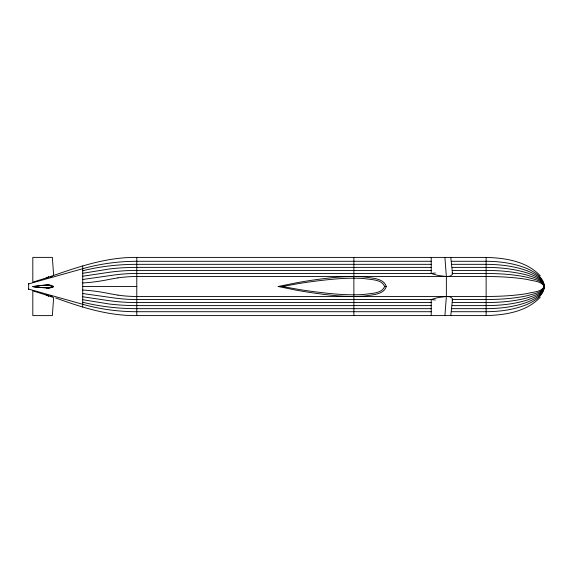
<?xml version="1.0" encoding="UTF-8"?>
<svg xmlns="http://www.w3.org/2000/svg" width="573" height="573" viewBox="0 0 573 573"><rect width="100%" height="100%" fill="white"/><g stroke="black" fill="none" stroke-linecap="round" stroke-linejoin="round"><path stroke-width="0.86" d="M444.913 315.616L446.367 296.485L446.367 276.515L444.913 257.384M451.338 261.288L486.126 261.288C500.114 261.388 514.31 263.251 527.296 268.673C534.745 272.053 543.841 277.353 544.35 286.5C543.841 295.647 534.745 300.947 527.296 304.327C514.31 309.749 500.114 311.612 486.126 311.712L451.338 311.712M450.772 315.616L452.534 299.264A1.891 1.776 0 0 0 452.355 298.569L450.693 297.194A6.196 5.823 0 0 0 450.034 296.95L449.597 296.828A13.107 12.327 0 0 0 446.367 296.506M451.338 264.332L486.126 264.332C500.05 264.432 514.153 266.015 527.296 270.828C534.287 273.751 543.576 277.884 544.35 286.5C543.576 295.116 534.287 299.249 527.296 302.172C514.153 306.985 500.05 308.568 486.126 308.668L451.338 308.668M386.309 286.5C383.695 294.88 372.049 294.68 364.901 296.019C347.131 297.43 329.325 295.231 311.748 292.731A502.571 502.571 0 0 1 295.747 290.067L278.184 286.5L295.747 282.933A502.571 502.571 0 0 1 311.748 280.269C329.325 277.769 347.131 275.57 364.901 276.981C372.049 278.32 383.695 278.12 386.309 286.5L384.648 286.5C381.675 293.892 370.996 293.154 364.385 294.436C347.589 295.604 330.757 293.777 314.104 291.693A535.003 535.003 0 0 1 298.956 289.472L282.339 286.5L278.184 286.5M452.169 267.383L486.126 267.383C500 267.469 514.01 268.794 527.296 272.977C533.835 275.52 543.211 278.442 544.35 286.5C543.211 294.558 533.835 297.48 527.296 300.023C514.01 304.206 500 305.531 486.126 305.617L452.169 305.617M452.169 270.427L486.126 270.427C499.957 270.506 513.888 271.595 527.296 275.133C533.413 277.353 542.724 279.072 544.35 286.5C542.724 293.928 533.413 295.647 527.296 297.867C513.888 301.405 499.957 302.494 486.126 302.573L452.169 302.573M451.904 272.977L452.527 273.471L486.126 273.471C499.921 273.543 513.78 274.403 527.296 277.289C533.069 279.244 542.087 279.825 544.35 286.5C542.087 293.175 533.069 293.756 527.296 295.711C513.78 298.597 499.921 299.457 486.126 299.529L452.527 299.529L451.904 300.023M53.64 286.5L52.902 287.295L50.331 287.882A26.272 24.804 80.6 0 1 48.884 287.99L48.569 288.011A41.106 38.642 65.2 0 1 46.255 288.047L32.811 286.5L46.255 284.982A41.106 38.642 -65.2 0 1 48.569 284.96L48.891 285.003A26.902 25.413 -85.2 0 1 49.901 285.067C62.951 287.968 33.506 288.276 32.811 286.5C39.05 286.221 46.628 283.556 52.358 286.5M136.782 276.515L486.126 276.515C499.892 276.573 513.695 277.217 527.296 279.445C532.84 281.135 541.284 280.791 544.35 286.5C541.284 292.209 532.84 291.865 527.296 293.555C513.695 295.783 499.892 296.427 486.126 296.485L136.782 296.485M540.26 297.208C526.601 311.834 505.214 315.05 486.126 315.594L136.782 315.594C108.741 315.959 81.731 307.45 55.681 297.939M540.26 275.792C526.601 261.166 505.214 257.95 486.126 257.406L136.782 257.406C108.763 257.012 81.839 265.671 55.681 274.746L49.901 276.702M46.255 277.934L32.811 282.167L32.811 257.384L52.358 257.384L53.64 275.398M28.65 283.914L82.713 268.701A174.958 151.516 0 0 1 136.782 261.288L431.505 261.288M82.713 273.292L109.414 268.966A113.812 53.654 0 0 1 136.782 267.376L431.505 267.383M282.339 286.5L298.956 283.528A535.003 535.003 0 0 1 314.104 281.307C330.757 279.223 347.589 277.396 364.385 278.564C370.996 279.846 381.675 279.108 384.648 286.5M82.713 276.229L109.414 272.261A91.157 39.086 0 0 1 136.782 270.406L431.505 270.427M117.938 277.862L109.414 279.359A199.282 189.806 83.9 0 1 82.72 282.955M82.713 279.474L114.521 274.976A78.286 35.727 0 0 1 136.782 273.457L431.225 273.471L435.38 273.006M446.367 296.485L438.674 297.473A65.537 61.626 0 0 0 431.225 299.529L136.782 299.529A78.286 35.727 0 0 1 114.528 298.017L82.713 293.526M431.505 264.332L136.782 264.332A149.918 93.951 0 0 0 109.414 265.915A198.867 178.425 10.3 0 0 82.713 270.757M82.713 286.5L136.782 286.5M431.505 302.573L136.782 302.573A91.157 39.086 0 0 1 109.422 300.725L82.713 296.771M431.505 305.617L136.782 305.617A113.812 53.654 0 0 1 109.414 304.027L82.713 299.708M431.505 308.668L136.782 308.668A149.918 93.951 0 0 1 109.414 307.085A198.867 178.425 -10.3 0 1 82.713 302.243M431.505 311.712L136.782 311.712A174.958 151.516 0 0 1 82.713 304.299L28.65 289.086M446.367 276.515L438.674 275.527A65.537 61.626 0 0 1 431.225 273.471L431.225 257.384M435.38 299.994L431.225 299.529L431.225 315.616M117.938 295.138L109.414 293.641A199.282 189.806 -83.9 0 0 82.72 290.045M46.255 295.066L32.811 290.833L32.811 315.616L52.358 315.616L53.64 297.602L49.901 296.298M450.772 257.384L452.534 273.736A1.891 1.776 0 0 1 452.355 274.431L450.693 275.806A6.196 5.823 0 0 1 450.034 276.05L449.819 276.114A12.764 12.004 0 0 1 446.367 276.494M486.126 257.406L486.126 315.594M353.87 257.406L353.87 315.594M136.782 257.406L136.782 315.594M82.713 265.965L82.713 307.035M28.65 283.52L28.65 289.48M136.782 296.492A73.724 39.809 0 0 1 117.945 295.131M117.945 277.869A73.724 39.809 0 0 1 136.782 276.508M48.648 277.311A41.106 6.196 -18.2 0 1 46.27 278.091M52.186 276.494A26.272 1.418 -19 0 1 49.837 277.318M49.514 287.961A26.902 25.413 85.2 0 1 48.891 288.011M46.27 294.909A41.106 6.196 18.2 0 1 48.648 295.689M49.837 295.682A26.272 1.418 19 0 1 52.186 296.506M48.368 296.141A26.902 0.745 19.1 0 1 49.056 296.377M46.234 295.231A41.106 5.88 18.2 0 1 48.483 295.976M49.056 276.623A26.902 0.745 -19.1 0 1 48.368 276.859M48.483 277.024A41.106 5.88 -18.2 0 1 46.234 277.769M48.569 287.997A41.106 38.599 64 0 1 46.255 287.997M46.255 285.003A41.106 38.599 -64 0 1 48.569 285.003M48.884 285.01A26.272 24.804 -80.6 0 1 49.507 285.046"/></g></svg>
